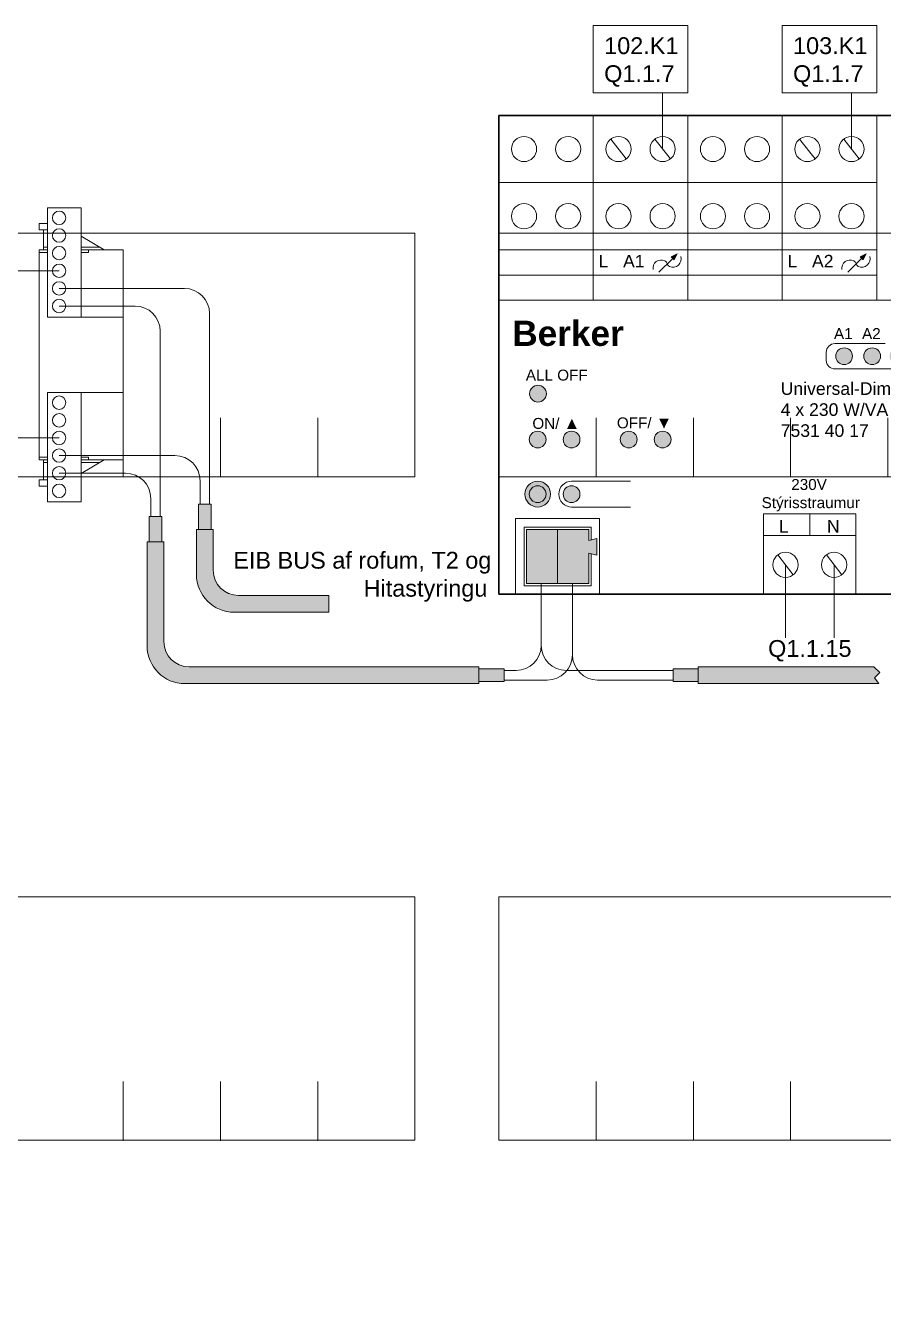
# Model space of a CAD drawing. Header units: millimetres. Extents: x 122681 to 489967, y 7796 to 82317.
# Drawn here: x 218474 to 219080, y 41861 to 42762 of the extents above; entities that cross this region are included whole.
import ezdxf

# ---------------------------------------------------------------- set-up
doc = ezdxf.new("R2010")
doc.units = ezdxf.units.MM
doc.linetypes.add('DASHED', pattern=[19.05, 12.7, -6.35])
for name, color, linetype, lineweight in [('R-635 Töfluteikning', 7, 'Continuous', 15), ('R-635 Töfluteikning dinskinna', 32, 'Continuous', 15), ('R-635 Töfluteikning þunt', 251, 'Continuous', 20), ('R-635 Töfluteikning þykkt', 7, 'Continuous', 35), ('Skygging (Hatch)', 254, 'DASHED', 20), ('Texti', 3, 'Continuous', 20)]:
    doc.layers.add(name, color=color, linetype=linetype, lineweight=lineweight)
doc.styles.get("Standard").update_dxf_attribs({"font": 'arial.ttf'})

# ---------------------------------------------------------------- blocks, each defined once
blk = doc.blocks.new('Dinskinna')
at = {"layer": 'R-635 Töfluteikning dinskinna'}
for p, q in [((122058.8, 80229.08), (121919.8, 80229.08)), ((121919.8, 80200.08), (121919.8, 80229.08)), ((122058.8, 80200.08), (122058.8, 80229.08)), ((121931.38, 80200.08), (121931.38, 80207.08)), ((121942.97, 80200.08), (121942.97, 80207.08)), ((121954.55, 80200.08), (121954.55, 80207.08)), ((121966.13, 80200.08), (121966.13, 80207.08)), ((121977.72, 80200.08), (121977.72, 80207.08)), ((121989.3, 80200.08), (121989.3, 80207.08)), ((122000.88, 80200.08), (122000.88, 80207.08)), ((122010.79, 80200.08), (122010.79, 80207.08)), ((122024.05, 80200.08), (122024.05, 80207.08)), ((122035.63, 80200.08), (122035.63, 80207.08)), ((122047.22, 80200.08), (122047.22, 80207.08)), ((121919.8, 80200.08), (122058.8, 80200.08))]:
    blk.add_line(p, q, dxfattribs=at)
for p in [(122024.05, 80200.08), (122035.63, 80200.08), (122047.22, 80200.08)]:
    blk.add_point(p, dxfattribs=at)

msp = doc.modelspace()

# ---------------------------------------------------------------- hatches: boundary and pattern name
at = {"layer": 'R-635 Töfluteikning'}
h = msp.add_hatch(color=256, dxfattribs=at)
h.dxf.hatch_style = 1
h.paths.add_polyline_path([(218934.34, 42601.15), (218930.1, 42599.06), (218932.26, 42596.9)])
h = msp.add_hatch(color=256, dxfattribs=at)
h.dxf.hatch_style = 1
h.paths.add_polyline_path([(219067.75, 42601.15), (219063.51, 42599.06), (219065.67, 42596.9)])
h = msp.add_hatch(color=1, dxfattribs=at)
h.dxf.hatch_style = 1
h.paths.add_polyline_path([(218142.97, 42528.89, 1), (218131.11, 42528.89, 1)])
h.paths.add_polyline_path([(219058.13, 42528.89, 1), (219046.27, 42528.89, 1)])
h.paths.add_polyline_path([(219077.99, 42528.89, 1), (219066.13, 42528.89, 1)])
h.paths.add_polyline_path([(219096.16, 42528.89, 1), (219084.3, 42528.89, 1)])
h.paths.add_polyline_path([(219116.02, 42528.89, 1), (219104.16, 42528.89, 1)])
h.paths.add_polyline_path([(218841.95, 42502.47, 1), (218830.09, 42502.47, 1)])
h.paths.add_polyline_path([(218841.74, 42470.08, 1), (218829.88, 42470.08, 1)])
h.paths.add_polyline_path([(218906.02, 42470.08, 1), (218894.17, 42470.08, 1)])
h = msp.add_hatch(color=3, dxfattribs=at)
h.dxf.hatch_style = 1
h.paths.add_polyline_path([(218443.12, 42337.48), (218443.12, 42417.31), (218437.19, 42417.31), (218431.27, 42417.31), (218431.27, 42340.45, -0.414214), (218413.48, 42322.66), (218140.54, 42322.66), (218140.54, 42316.73), (218140.54, 42310.8), (218416.44, 42310.8, 0.414214)])
h.paths.add_polyline_path([(218571.84, 42327.45), (218571.84, 42398), (218565.91, 42398), (218559.98, 42398), (218559.98, 42324.48, 0.414214), (218586.66, 42297.8), (218794.28, 42297.8), (218794.28, 42303.73), (218794.28, 42309.66), (218589.63, 42309.66, -0.414214)])
h = msp.add_hatch(color=3, dxfattribs=at)
h.dxf.hatch_style = 1
h.paths.add_polyline_path([(218063.08, 42368.61), (218085.02, 42368.61), (218085.02, 42406.56), (218063.08, 42406.56)])
h.paths.add_polyline_path([(218849.9, 42406.56), (218827.96, 42406.56), (218827.96, 42368.61), (218849.9, 42368.61)])
h = msp.add_hatch(color=1, dxfattribs=at)
h.dxf.hatch_style = 1
h.paths.add_polyline_path([(218106.96, 42389.87), (218112.69, 42388.45), (218112.69, 42400.3), (218106.96, 42398.88), (218106.96, 42406.56), (218085.02, 42406.56), (218085.02, 42368.61), (218106.96, 42368.61)])
h.paths.add_polyline_path([(218871.84, 42389.87), (218877.57, 42388.45), (218877.57, 42400.3), (218871.84, 42398.88), (218871.84, 42406.56), (218849.9, 42406.56), (218849.9, 42368.61), (218871.84, 42368.61)])
h = msp.add_hatch(color=3, dxfattribs=at)
h.dxf.hatch_style = 1
h.paths.add_polyline_path([(218688.35, 42348.19), (218688.35, 42360.05), (218624.46, 42360.05, -0.414214), (218606.67, 42377.84), (218606.67, 42406.62), (218600.74, 42406.62), (218594.82, 42406.62), (218594.82, 42374.88, 0.414214), (218621.5, 42348.19)])
h = msp.add_hatch(color=3, dxfattribs=at)
h.dxf.hatch_style = 1
h.paths.add_polyline_path([(219076.68, 42297.8), (219073.62, 42301.88), (219077.36, 42305.62), (219073.32, 42309.66), (218949.18, 42309.66), (218949.18, 42303.73), (218949.18, 42297.8)])
h.paths.add_polyline_path([(219685.61, 42280.01), (219685.61, 41859.03, -0.414214), (219667.82, 41841.24), (219233.83, 41841.24), (219233.83, 41835.31), (219233.83, 41829.38), (219670.79, 41829.38, 0.414214), (219697.47, 41856.07), (219697.47, 42282.98, 0.414214), (219670.79, 42309.66), (219641.38, 42309.66), (219645.42, 42305.62), (219641.68, 42301.88), (219644.74, 42297.8), (219667.82, 42297.8, -0.414214)])
at = {"layer": 'Skygging (Hatch)'}
h = msp.add_hatch(color=5, dxfattribs=at)
h.dxf.hatch_style = 1
h.paths.add_polyline_path([(218865.69, 42470.08, 1), (218853.83, 42470.08, 1)])
h.paths.add_polyline_path([(218929.97, 42470.08, 1), (218918.11, 42470.08, 1)])
h.paths.add_polyline_path([(217982.22, 42001.67, 1), (217970.36, 42001.67, 1)])
h.paths.add_polyline_path([(218046.5, 42001.67, 1), (218034.64, 42001.67, 1)])
h.paths.add_polyline_path([(219150.34, 42001.67, 1), (219138.48, 42001.67, 1)])
h.paths.add_polyline_path([(219214.62, 42001.67, 1), (219202.76, 42001.67, 1)])
h.paths.add_polyline_path([(218865.69, 41539.18, 1), (218853.83, 41539.18, 1)])
h.paths.add_polyline_path([(218929.97, 41539.18, 1), (218918.11, 41539.18, 1)])
h = msp.add_hatch(color=256, dxfattribs=at)
h.dxf.hatch_style = 1
h.paths.add_polyline_path([(217928.6, 41839.76), (217910.81, 41839.76), (217910.81, 41835.31), (217910.81, 41830.87), (217928.6, 41830.87)])
h.paths.add_polyline_path([(218065.71, 41839.76), (218047.92, 41839.76), (218047.92, 41830.87), (218065.71, 41830.87), (218065.71, 41835.31)])
h.paths.add_polyline_path([(219096.72, 41839.76), (219078.93, 41839.76), (219078.93, 41835.31), (219078.93, 41830.87), (219096.72, 41830.87)])
h.paths.add_polyline_path([(219233.83, 41839.76), (219216.04, 41839.76), (219216.04, 41830.87), (219233.83, 41830.87), (219233.83, 41835.31)])
h.paths.add_polyline_path([(218949.18, 42303.73), (218949.18, 42308.18), (218931.39, 42308.18), (218931.39, 42299.28), (218949.18, 42299.28)])
h.paths.add_polyline_path([(218812.07, 42308.18), (218794.28, 42308.18), (218794.28, 42303.73), (218794.28, 42299.28), (218812.07, 42299.28)])
h.paths.add_polyline_path([(218605.19, 42424.41), (218596.3, 42424.41), (218596.3, 42406.62), (218600.74, 42406.62), (218605.19, 42406.62)])
h.paths.add_polyline_path([(218570.36, 42415.79), (218561.46, 42415.79), (218561.46, 42398), (218565.91, 42398), (218570.36, 42398)])
h.paths.add_polyline_path([(218441.64, 42435.1), (218432.75, 42435.1), (218432.75, 42417.31), (218437.19, 42417.31), (218441.64, 42417.31)])
h.paths.add_polyline_path([(218140.54, 42321.18), (218122.76, 42321.18), (218122.76, 42312.28), (218140.54, 42312.28), (218140.54, 42316.73)])
h = msp.add_hatch(color=5, dxfattribs=at)
h.dxf.hatch_style = 1
h.paths.add_polyline_path([(218826.73, 42431.57, 1), (218844.9, 42431.57, 1)])
h.paths.add_polyline_path([(217958.28, 41963.15, 1), (217946.42, 41963.15, 1)], flags=17)
h = msp.add_hatch(color=5, dxfattribs=at)
h.dxf.hatch_style = 1
h.paths.add_polyline_path([(218826.73, 42431.57, 1), (218844.9, 42431.57, 1)])
h.paths.add_polyline_path([(217946.42, 41963.15, -1), (217958.28, 41963.15, -1)], flags=17)
h = msp.add_hatch(color=5, dxfattribs=at)
h.dxf.hatch_style = 1
h.paths.add_polyline_path([(218826.73, 42431.57, 1), (218844.9, 42431.57, 1)])
h.paths.add_polyline_path([(217946.42, 41963.15, -1), (217958.28, 41963.15, -1)], flags=17)
h = msp.add_hatch(color=5, dxfattribs=at)
h.dxf.hatch_style = 1
h.paths.add_polyline_path([(218826.73, 42431.57, 1), (218844.9, 42431.57, 1)])
h.paths.add_polyline_path([(217946.42, 41963.15, -1), (217958.28, 41963.15, -1)], flags=17)
h = msp.add_hatch(color=5, dxfattribs=at)
h.dxf.hatch_style = 1
h.paths.add_polyline_path([(218826.73, 42431.57, 1), (218844.9, 42431.57, 1)])
h.paths.add_polyline_path([(217946.42, 41963.15, -1), (217958.28, 41963.15, -1)], flags=17)
h = msp.add_hatch(color=5, dxfattribs=at)
h.dxf.hatch_style = 1
h.paths.add_polyline_path([(218826.73, 42431.57, 1), (218844.9, 42431.57, 1)])
h.paths.add_polyline_path([(217946.42, 41963.15, -1), (217958.28, 41963.15, -1)], flags=17)
h = msp.add_hatch(color=5, dxfattribs=at)
h.dxf.hatch_style = 1
h.paths.add_polyline_path([(218826.73, 42431.57, 1), (218844.9, 42431.57, 1)])
h.paths.add_polyline_path([(217946.42, 41963.15, -1), (217958.28, 41963.15, -1)], flags=17)
h = msp.add_hatch(color=5, dxfattribs=at)
h.dxf.hatch_style = 1
h.paths.add_polyline_path([(218826.73, 42431.57, 1), (218844.9, 42431.57, 1)])
h.paths.add_polyline_path([(217946.42, 41963.15, -1), (217958.28, 41963.15, -1)], flags=17)
h = msp.add_hatch(color=5, dxfattribs=at)
h.dxf.hatch_style = 1
h.paths.add_polyline_path([(218826.73, 42431.57, 1), (218844.9, 42431.57, 1)])
h.paths.add_polyline_path([(217946.42, 41963.15, -1), (217958.28, 41963.15, -1)], flags=17)
h = msp.add_hatch(color=5, dxfattribs=at)
h.dxf.hatch_style = 1
h.paths.add_polyline_path([(218826.73, 42431.57, 1), (218844.9, 42431.57, 1)])
h.paths.add_polyline_path([(217946.42, 41963.15, -1), (217958.28, 41963.15, -1)], flags=17)
h = msp.add_hatch(color=5, dxfattribs=at)
h.dxf.hatch_style = 1
h.paths.add_polyline_path([(218844.9, 42431.57, 1), (218826.73, 42431.57, 1)])
h.paths.add_polyline_path([(218841.74, 42431.57, 1), (218829.88, 42431.57, 1)], flags=16)
h = msp.add_hatch(color=1, dxfattribs=at)
h.dxf.hatch_style = 1
h.paths.add_polyline_path([(218841.74, 42431.57, 1), (218829.88, 42431.57, 1)])
h = msp.add_hatch(color=3, dxfattribs=at)
h.dxf.hatch_style = 1
h.paths.add_polyline_path([(218865.69, 42431.57, 1), (218853.83, 42431.57, 1)])
h = msp.add_hatch(color=3, dxfattribs=at)
h.dxf.hatch_style = 1
h.paths.add_polyline_path([(218853.83, 42431.57, 1), (218865.69, 42431.57, 1)])
h = msp.add_hatch(color=3, dxfattribs=at)
h.dxf.hatch_style = 1
h.paths.add_polyline_path([(218853.83, 42431.57, 1), (218865.69, 42431.57, 1)])
h = msp.add_hatch(color=3, dxfattribs=at)
h.dxf.hatch_style = 1
h.paths.add_polyline_path([(218853.83, 42431.57, 1), (218865.69, 42431.57, 1)])
h = msp.add_hatch(color=3, dxfattribs=at)
h.dxf.hatch_style = 1
h.paths.add_polyline_path([(218853.83, 42431.57, 1), (218865.69, 42431.57, 1)])
h = msp.add_hatch(color=3, dxfattribs=at)
h.dxf.hatch_style = 1
h.paths.add_polyline_path([(218853.83, 42431.57, 1), (218865.69, 42431.57, 1)])
h = msp.add_hatch(color=3, dxfattribs=at)
h.dxf.hatch_style = 1
h.paths.add_polyline_path([(218853.83, 42431.57, 1), (218865.69, 42431.57, 1)])
h = msp.add_hatch(color=3, dxfattribs=at)
h.dxf.hatch_style = 1
h.paths.add_polyline_path([(218853.83, 42431.57, 1), (218865.69, 42431.57, 1)])
h = msp.add_hatch(color=3, dxfattribs=at)
h.dxf.hatch_style = 1
h.paths.add_polyline_path([(218853.83, 42431.57, 1), (218865.69, 42431.57, 1)])
h = msp.add_hatch(color=3, dxfattribs=at)
h.dxf.hatch_style = 1
h.paths.add_polyline_path([(218853.83, 42431.57, 1), (218865.69, 42431.57, 1)])
h = msp.add_hatch(color=3, dxfattribs=at)
h.dxf.hatch_style = 1
h.paths.add_polyline_path([(218853.83, 42431.57, 1), (218865.69, 42431.57, 1)])

# ---------------------------------------------------------------- linework, layer by layer
at = {"layer": 'R-635 Töfluteikning'}
for p, q in [((218875.1, 42714.88), (218875.1, 42762.31)), ((218875.1, 42762.31), (218941.8, 42762.31)), ((218941.8, 42762.31), (218941.8, 42714.88)), ((219008.51, 42714.88), (219008.51, 42762.31)), ((219008.51, 42762.31), (219075.21, 42762.31)), ((219075.21, 42762.31), (219075.21, 42714.88)), ((218941.8, 42714.88), (218875.1, 42714.88)), ((218924.02, 42675.16), (218924.02, 42714.88)), ((219075.21, 42714.88), (219008.51, 42714.88)), ((219057.43, 42675.16), (219057.43, 42714.88)), ((218875.1, 42568.43), (218875.1, 42698.87)), ((218941.8, 42698.87), (218941.8, 42568.43)), ((219008.51, 42568.43), (219008.51, 42698.87)), ((219075.21, 42568.43), (219075.21, 42698.87)), ((218808.39, 42651.44), (219075.21, 42651.44)), ((218489.69, 42622.68), (218483.77, 42622.68)), ((218483.77, 42622.68), (218483.77, 42618.12)), ((218483.77, 42618.12), (218489.69, 42618.12)), ((218486.73, 42618.12), (218486.73, 42604)), ((218529.55, 42604), (218513.41, 42613.65)), ((218483.77, 42604), (218483.77, 42455.77)), ((218483.77, 42604), (218489.69, 42604)), ((218486.73, 42605.78), (218489.69, 42605.78)), ((218513.41, 42605.78), (218526.57, 42605.78)), ((218543.06, 42604), (218513.41, 42604)), ((218518.6, 42602.22), (218518.6, 42604)), ((218543.06, 42604), (218543.06, 42455.77)), ((218808.39, 42604), (219075.21, 42604)), ((218483.77, 42602.22), (218489.69, 42602.22)), ((218513.41, 42602.22), (218518.6, 42602.22)), ((218921.37, 42588.18), (218931.18, 42597.98)), ((218934.34, 42601.15), (218930.1, 42599.06)), ((218930.1, 42599.06), (218932.26, 42596.9)), ((218934.34, 42601.15), (218932.26, 42596.9)), ((219054.78, 42588.18), (219064.59, 42597.98)), ((219067.75, 42601.15), (219063.51, 42599.06)), ((219063.51, 42599.06), (219065.67, 42596.9)), ((219067.75, 42601.15), (219065.67, 42596.9)), ((218808.39, 42586.22), (219075.21, 42586.22)), ((218808.39, 42568.43), (219347.92, 42568.43)), ((219039.64, 42531.85), (219039.64, 42525.92)), ((219081.14, 42537.78), (219045.57, 42537.78)), ((219116.72, 42519.99), (219045.57, 42519.99)), ((218483.77, 42457.55), (218489.69, 42457.55)), ((218483.77, 42455.77), (218489.69, 42455.77)), ((218486.73, 42441.66), (218486.73, 42455.77)), ((218486.73, 42453.99), (218489.69, 42453.99)), ((218513.41, 42457.55), (218518.6, 42457.55)), ((218513.41, 42455.77), (218543.06, 42455.77)), ((218529.55, 42455.77), (218513.41, 42446.13)), ((218513.41, 42453.99), (218526.57, 42453.99)), ((218518.6, 42457.55), (218518.6, 42455.77)), ((218483.77, 42437.09), (218483.77, 42441.66)), ((218483.77, 42441.66), (218489.69, 42441.66)), ((218489.69, 42437.09), (218483.77, 42437.09)), ((218859.76, 42440.65), (218901.26, 42440.65)), ((218596.3, 42424.41), (218605.19, 42424.41)), ((218596.3, 42424.41), (218596.3, 42406.62)), ((218605.19, 42424.41), (218605.19, 42406.62)), ((218561.46, 42415.79), (218570.36, 42415.79)), ((218561.46, 42415.79), (218561.46, 42398)), ((218570.36, 42415.79), (218570.36, 42398)), ((218820.25, 42360.9), (218820.25, 42414.27)), ((218820.25, 42414.27), (218879.55, 42414.27)), ((218859.76, 42422.49), (218901.26, 42422.49)), ((218879.55, 42414.27), (218879.55, 42360.9)), ((218995.37, 42402.41), (218995.37, 42417.78)), ((218995.37, 42417.78), (219060.6, 42417.78)), ((219027.98, 42417.78), (219027.98, 42402.41)), ((219060.6, 42417.78), (219060.6, 42402.41)), ((218827.96, 42368.61), (218827.96, 42406.56)), ((218827.96, 42406.56), (218871.84, 42406.56)), ((218849.9, 42406.56), (218849.9, 42368.61)), ((218871.84, 42406.56), (218871.84, 42398.88)), ((218871.84, 42398.88), (218877.57, 42400.3)), ((218877.57, 42400.3), (218877.57, 42388.45)), ((218995.37, 42360.9), (218995.37, 42402.41)), ((218995.37, 42402.41), (219060.6, 42402.41)), ((219060.6, 42402.41), (219060.6, 42360.9)), ((218871.84, 42389.87), (218871.84, 42368.61)), ((218871.84, 42389.87), (218877.57, 42388.45)), ((218827.96, 42368.61), (218871.84, 42368.61)), ((218812.07, 42308.18), (218794.28, 42308.18)), ((218812.07, 42308.18), (218812.07, 42299.28)), ((218931.39, 42308.18), (218931.39, 42299.28)), ((218931.39, 42308.18), (218949.18, 42308.18)), ((218812.07, 42299.28), (218794.28, 42299.28)), ((218931.39, 42299.28), (218949.18, 42299.28))]:
    msp.add_line(p, q, dxfattribs=at)
at = {"layer": 'R-635 Töfluteikning', "color": 3}
for p, q in [((218489.69, 42633.65), (218489.69, 42556.57)), ((218489.69, 42633.65), (218513.41, 42633.65)), ((218513.41, 42556.57), (218513.41, 42633.65)), ((218497.84, 42589.23), (218451.62, 42589.23)), ((218497.84, 42576.79), (218586.32, 42576.79)), ((218497.84, 42564.34), (218551.48, 42564.34)), ((218604.1, 42424.41), (218604.1, 42559)), ((218513.41, 42556.57), (218489.69, 42556.57)), ((218569.27, 42415.79), (218569.27, 42546.55)), ((218600.74, 42406.62), (218594.82, 42406.62)), ((218594.82, 42406.62), (218594.82, 42374.88)), ((218600.74, 42406.62), (218606.67, 42406.62)), ((218606.67, 42406.62), (218606.67, 42377.84)), ((218565.91, 42398), (218559.98, 42398)), ((218559.98, 42398), (218559.98, 42324.48)), ((218565.91, 42398), (218571.84, 42398)), ((218571.84, 42398), (218571.84, 42327.45)), ((218624.46, 42360.05), (218688.35, 42360.05)), ((218688.35, 42360.05), (218688.35, 42348.19)), ((218838.3, 42368.61), (218838.3, 42324.88)), ((218621.5, 42348.19), (218688.35, 42348.19)), ((218794.28, 42309.66), (218589.63, 42309.66)), ((218794.28, 42303.73), (218794.28, 42309.66)), ((218812.07, 42307.09), (218820.52, 42307.09)), ((218931.39, 42307.09), (218856.09, 42307.09)), ((218949.18, 42303.73), (218949.18, 42309.66)), ((218949.18, 42309.66), (219073.32, 42309.66)), ((219073.32, 42309.66), (219077.36, 42305.62)), ((218794.28, 42297.8), (218586.66, 42297.8)), ((218794.28, 42303.73), (218794.28, 42297.8)), ((218949.18, 42303.73), (218949.18, 42297.8)), ((218949.18, 42297.8), (219076.68, 42297.8)), ((219077.36, 42305.62), (219073.62, 42301.88)), ((219073.62, 42301.88), (219076.68, 42297.8))]:
    msp.add_line(p, q, dxfattribs=at)
at = {"layer": 'R-635 Töfluteikning', "color": 1}
for p, q in [((218513.41, 42503.21), (218489.69, 42503.21)), ((218489.69, 42426.13), (218489.69, 42503.21)), ((218513.41, 42503.21), (218513.41, 42426.13)), ((218497.84, 42471.24), (218458.34, 42471.24)), ((218497.84, 42458.79), (218579.6, 42458.79)), ((218497.84, 42446.34), (218544.77, 42446.34)), ((218597.39, 42424.41), (218597.39, 42441)), ((218513.41, 42426.13), (218489.69, 42426.13)), ((218562.55, 42415.79), (218562.55, 42428.55)), ((218860.31, 42368.61), (218860.31, 42318.16)), ((218812.07, 42300.37), (218842.52, 42300.37)), ((218931.39, 42300.37), (218878.1, 42300.37))]:
    msp.add_line(p, q, dxfattribs=at)
at = {"layer": 'R-635 Töfluteikning', "color": 36}
msp.add_line((219010.83, 42381.66), (219010.83, 42330.17), dxfattribs=at)
at = {"layer": 'R-635 Töfluteikning', "color": 5}
msp.add_line((219045.13, 42381.66), (219045.13, 42330.17), dxfattribs=at)
at = {"layer": 'R-635 Töfluteikning'}
for centre, radius in [((218826.18, 42675.16), 8.89), ((218857.31, 42675.16), 8.89), ((218892.89, 42675.16), 8.89), ((218924.02, 42675.16), 8.89), ((218959.59, 42675.16), 8.89), ((218990.72, 42675.16), 8.89), ((219026.3, 42675.16), 8.89), ((219057.43, 42675.16), 8.89), ((218826.18, 42627.72), 8.89), ((218857.31, 42627.72), 8.89), ((218892.89, 42627.72), 8.89), ((218924.02, 42627.72), 8.89), ((218959.59, 42627.72), 8.89), ((218990.72, 42627.72), 8.89), ((219026.3, 42627.72), 8.89), ((219057.43, 42627.72), 8.89), ((219052.2, 42528.89), 5.93), ((219072.06, 42528.89), 5.93), ((218836.02, 42502.47), 5.93), ((218835.81, 42470.08), 5.93), ((218859.76, 42470.08), 5.93), ((218900.1, 42470.08), 5.93), ((218924.04, 42470.08), 5.93), ((218835.81, 42431.57), 9.08), ((218835.81, 42431.57), 5.93), ((218859.76, 42431.57), 5.93), ((219010.83, 42381.66), 8.89), ((219045.13, 42381.66), 8.89)]:
    msp.add_circle(centre, radius, dxfattribs=at)
at = {"layer": 'R-635 Töfluteikning', "color": 3}
for centre in [(218497.84, 42626.58), (218497.84, 42614.13), (218497.84, 42601.68), (218497.84, 42589.23), (218497.84, 42576.79), (218497.84, 42564.34)]:
    msp.add_circle(centre, 4.74, dxfattribs=at)
at = {"layer": 'R-635 Töfluteikning', "color": 1}
for centre in [(218497.84, 42496.14), (218497.84, 42483.69), (218497.84, 42471.24), (218497.84, 42458.79), (218497.84, 42446.34), (218497.84, 42433.89)]:
    msp.add_circle(centre, 4.74, dxfattribs=at)
at = {"layer": 'R-635 Töfluteikning'}
for centre, radius, start, end in [((218923.09, 42590.97), 5.88, 64.95071, 189.185), ((218931.32, 42597.59), 5.88, 244.95071, 17.64412), ((219056.49, 42590.97), 5.88, 64.95071, 189.185), ((219064.73, 42597.59), 5.88, 244.95071, 17.64412), ((219045.57, 42531.85), 5.93, 90, 180), ((219045.57, 42525.92), 5.93, 180, 270), ((218859.76, 42431.57), 9.08, 90, 270)]:
    msp.add_arc(centre, radius, start, end, dxfattribs=at)
at = {"layer": 'R-635 Töfluteikning', "color": 3}
for centre, radius, start, end in [((218586.32, 42559), 17.79, 0, 90), ((218551.48, 42546.55), 17.79, 0, 90), ((218621.5, 42374.88), 26.68, 180, 270), ((218624.46, 42377.84), 17.79, 180, 270), ((218586.66, 42324.48), 26.68, 180, 270), ((218589.63, 42327.45), 17.79, 180, 270), ((218820.52, 42324.88), 17.79, 270, 0), ((218856.09, 42324.88), 17.79, 180, 270)]:
    msp.add_arc(centre, radius, start, end, dxfattribs=at)
at = {"layer": 'R-635 Töfluteikning', "color": 1}
for centre, start, end in [((218579.6, 42441), 0, 90), ((218544.77, 42428.55), 0, 90), ((218842.52, 42318.16), 270, 0), ((218878.1, 42318.16), 180, 270)]:
    msp.add_arc(centre, 17.79, start, end, dxfattribs=at)
at = {"layer": 'R-635 Töfluteikning'}
for points in [[(218925.58, 42596.3), (218926.82, 42595.22), (218927.3, 42594.25), (218927.83, 42593.16), (218928.83, 42592.26)], [(219058.99, 42596.3), (219060.23, 42595.22), (219060.71, 42594.25), (219061.24, 42593.16), (219062.23, 42592.26)]]:
    msp.add_spline(points, degree=3, dxfattribs=at)
at = {"layer": 'R-635 Töfluteikning dinskinna'}
for p, q in [((219632.57, 42147.45), (218808.39, 42147.45)), ((218808.39, 41975.5), (218808.39, 42147.45)), ((218877.08, 41975.5), (218877.08, 42017)), ((218945.76, 41975.5), (218945.76, 42017)), ((219014.44, 41975.5), (219014.44, 42017)), ((218808.39, 41975.5), (219632.57, 41975.5))]:
    msp.add_line(p, q, dxfattribs=at)
at = {"layer": 'R-635 Töfluteikning þunt'}
for p, q in [((218887.41, 42682.16), (218898.36, 42668.15)), ((218918.54, 42682.16), (218929.49, 42668.15)), ((219020.82, 42682.16), (219031.77, 42668.15)), ((219051.95, 42682.16), (219062.9, 42668.15)), ((218513.41, 42556.57), (218543.06, 42556.57)), ((218513.41, 42503.21), (218543.06, 42503.21)), ((218826.18, 42366.83), (218826.18, 42408.34)), ((218826.18, 42408.34), (218873.62, 42408.34)), ((218873.62, 42408.34), (218873.62, 42399.32)), ((218873.62, 42389.43), (218873.62, 42366.83)), ((219005.36, 42388.66), (219016.31, 42374.65)), ((219039.66, 42388.66), (219050.61, 42374.65)), ((218826.18, 42366.83), (218873.62, 42366.83))]:
    msp.add_line(p, q, dxfattribs=at)
at = {"layer": 'R-635 Töfluteikning þykkt'}
for p, q in [((218808.39, 42698.87), (219347.92, 42698.87)), ((218808.39, 42360.9), (218808.39, 42698.87)), ((219347.92, 42360.9), (218808.39, 42360.9))]:
    msp.add_line(p, q, dxfattribs=at)

# ---------------------------------------------------------------- block references
at = {"layer": 'R-635 Töfluteikning', "xscale": 5.929304446978925, "yscale": 5.929304446978925, "zscale": 5.929304446978925}
for p in [(-504974.69, -433086.8), (-504974.69, -433555.21)]:
    msp.add_blockref('Dinskinna', p, dxfattribs=at)
at = {"layer": 'R-635 Töfluteikning þykkt', "xscale": 5.929304446978925, "yscale": 5.929304446978925, "zscale": 5.929304446978925}
msp.add_blockref('Dinskinna', (-504091.23, -433086.8), dxfattribs=at)

# ---------------------------------------------------------------- texts
at = {"layer": 'R-635 Töfluteikning', "char_height": 11.859, "attachment_point": 1}
for s, insert in [('102.K1\\PQ1.1.7', (218882.74, 42754.04)), ('103.K1\\PQ1.1.7', (219016.15, 42754.04))]:
    msp.add_mtext_dynamic_manual_height_columns(s, width=3763.7766, gutter_width=50, heights=[0], dxfattribs=dict(at, insert=insert))
at = {"layer": 'Texti', "attachment_point": 1}
for s, insert, char_height in [('L   A1', (218878.84, 42600.45), 8.894), ('L   A2', (219012.25, 42600.45), 8.894), ('{\\fArial|b1|i0|c0|p34;Berker}', (218817.85, 42553.96), 17.7879), ('A1', (219045.03, 42548.74), 7.708), ('A2', (219064.89, 42548.74), 7.708), ('ALL OFF', (218827.45, 42519.44), 7.708), ('Universal-Dimmaktor 4 fach\\P4 x 230 W/VA\\P7531 40 17', (219007.43, 42510.52), 8.894), ('OFF/ {\\H1.0833x;▼}', (218891.73, 42486.36), 7.7081), ('ON/ {\\H1.0833x;▲}', (218832.06, 42485.98), 7.7081), ('       230V\\PStýrisstraumur', (218993.95, 42442.25), 7.7081), ('L', (219006.07, 42413.33), 8.89), ('N', (219040.09, 42413.33), 8.89), ('EIB BUS af rofum, T2 og \\P                    Hitastyringu', (218620.81, 42390.84), 11.8586), ('Q1.1.15', (218998.52, 42328.57), 11.859)]:
    msp.add_mtext_dynamic_manual_height_columns(s, width=3763.7766, gutter_width=50, heights=[0], dxfattribs=dict(at, insert=insert, char_height=char_height))

doc.saveas('drawing.dxf')
